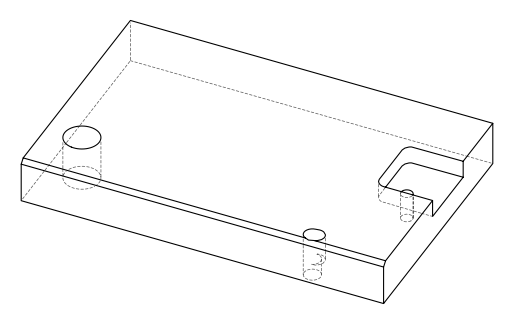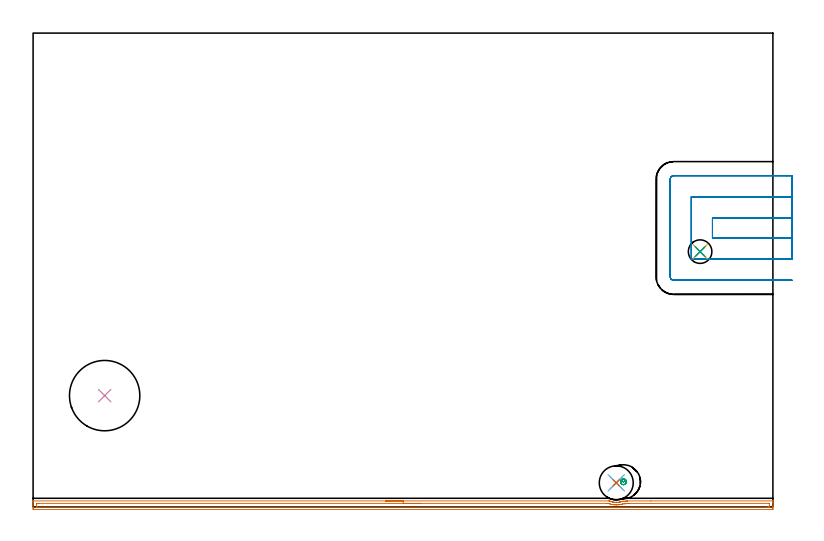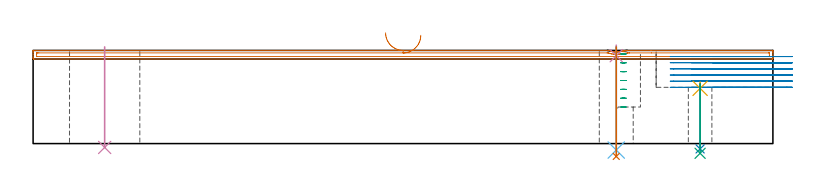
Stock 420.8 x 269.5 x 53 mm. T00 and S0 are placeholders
(PLAN: 10 operations, 7 tool changes, 15.8 min)
(1 AREA_MILL | FG_CHAMFER_SURFACE | UGT0205_001 | 6.92 min | 5052 mm3)
(2 MILL_SLOT | SLOT_PARTIAL_RECTANGULAR | UGT0201_008 | Follow Part, ap 4, ae 75% | 7.33 min | 104395 mm3)
(3 MILL_BLIND_HOLE_FROM_SOLID_MATERIAL | STEP1POCKET | UGT0201_008 | Spiral | 0.44 min | 9415 mm3)
(4 SPOT_DRILL | STEP1HOLE | NXT0321_9005460120000 | 0.05 min | 8 mm3)
(5 SPOT_DRILL_1 | STEP1HOLE_1 | NXT0321_9005460120000 | 0.03 min | 3 mm3)
(6 DRILL_THROUGH_HOLE_INTO_CENTER | STEP1HOLE | NXT0301_091 | 0.24 min | 2426 mm3)
(7 DRILL_TO_ENLARGE_THROUGH_HOLE | STEP1HOLE | UGT0301_260 | 0.25 min | 6199 mm3)
(8 DRILL_THROUGH_HOLE_INTO_CENTER_1 | STEP1HOLE_1 | NXT0301_055 | 0.15 min | 1764 mm3)
(9 DRILL_TO_ENLARGE_THROUGH_HOLE_1 | STEP1HOLE_1 | UGT0301_268 | 0.16 min | 2728 mm3)
(10 INDEXABLE_INSERT_DRILL_THROUGH_HOLE_FROM_SOLID | STEP1HOLE_2 | NXT0302_035 | 0.23 min | 66568 mm3)
(TOOL UGT0205_001 | Chamfer Mill 20 x 3 x 45 deg. | D20 FL50 Z2)
(TOOL UGT0201_008 | End Mill 16 mm | D16 FL32 Z4)
(TOOL NXT0321_9005460120000 | NC Spot Drill, 142deg, 12mm, Carbide, Uncoated | D12 PA142 FL30 Z2)
(TOOL NXT0301_091 | Carbide Drill 12mm [860.1-1200-036A1-MM 2214] | D12 PA140 FL55 Z2)
(TOOL UGT0301_260 | Twist Drill 19.3 mm | D19.3 PA118 FL140 Z2)
(TOOL NXT0301_055 | Carbide Drill 8.4mm [860.1-0840-042A1-MM 2214] | D8.4 PA140 FL61 Z2)
(TOOL UGT0301_268 | Twist Drill 13.4 mm | D13.4 PA118 FL108 Z2)
(TOOL NXT0302_035 | Index. Insert Drill 40mm [880-D4000L40-05] | D40 PA176 FL200 Z2)
(OP 1 AREA_MILL)
G17 G21 G94 G90
T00 M6
G54
G17 G0 G90 X200.501 Y3.4 S1061 M3
G43 Z63. H0
G94 G1 X200.539 Z62.128 F250.
X200.653 Z61.263
X200.842 Z60.412
X201.104 Z59.58
X201.438 Z58.774
X201.841 Z58.
X202.309 Z57.264
X202.84 Z56.572
X203.43 Z55.929
X204.073 Z55.339
X204.765 Z54.808
X205.501 Z54.34
X206.275 Z53.937
X207.081 Z53.603
X207.913 Z53.341
X208.764 Z53.152
X209.629 Z53.038
X210.501 Z53.
X327.347
X327.743 Y3.395 Z52.991
X327.854 Y3.351 Z52.948
X327.877 Y3.342 Z52.938
X327.977 Y3.301 Z52.898
X328.016 Y3.286 Z52.883
X328.24 Y3.203 Z52.798
X328.422 Y3.132 Z52.731
X328.45 Y3.123 Z52.722
X328.492 Y3.108 Z52.708
X328.686 Y3.045 Z52.641
X328.871 Y2.982 Z52.58
X329.317 Y2.857 Z52.456
X329.423 Y2.833 Z52.432
X329.477 Y2.821 Z52.419
X329.579 Y2.799 Z52.393
X329.765 Y2.755 Z52.351
X329.889 Y2.732 Z52.33
X330.025 Y2.709 Z52.304
X330.211 Y2.675 Z52.271
X330.659 Y2.616 Z52.21
X330.918 Y2.596 Z52.186
X331.106 Y2.578 Z52.172
X331.363 Y2.566 Z52.163
X331.488 Y2.562 Z52.155
X331.542 Y2.56 Z52.153
X331.811 Y2.562 Z52.154
X331.878 Z52.157
X331.879
X331.997 Y2.566 Z52.155
X332.001
X332.447 Y2.587 Z52.184
X332.895 Y2.632 Z52.23
X333.342 Y2.698 Z52.296
X333.596 Y2.748 Z52.346
X333.79 Y2.786 Z52.385
X333.982 Y2.833 Z52.432
X334.043 Y2.849 Z52.446
X334.236 Y2.895 Z52.495
X334.489 Y2.97 Z52.569
X334.684 Y3.028 Z52.627
X334.882 Y3.088 Z52.688
X334.995 Y3.123 Z52.722
X335.133 Y3.159 Z52.758
X335.159 Y3.163 Z52.763
X335.174
X335.226 Y3.164 Z52.76
X335.382 Y3.16
X335.495 Y3.162 Z52.754
X335.6 Y3.158 Z52.756
X335.788 Y3.16 Z52.752
X335.885 Z52.754
X335.973 Y3.163 Z52.751
X336.024 Y3.162 Z52.752
X336.147 Y3.166 Z52.759
X336.274 Y3.172 Z52.766
X336.426 Y3.177 Z52.777
X336.471 Y3.179 Z52.779
X336.918 Y3.222 Z52.819
X337.167 Y3.256 Z52.853
X337.312 Y3.275 Z52.873
X337.704 Y3.341 Z52.939
X337.926 Y3.38 Z52.979
X337.979 Y3.388 Z52.988
X337.989 Y3.389 Z52.989
X351.451 Y3.4 Z53.
X420.637
X420.79 Y3.397 Z52.988
X420.798 Y3.3 Z52.892
X420.8 Y3.197 Z52.797
Y2.888 Z52.487
Y2.254 Z51.848
Y0.198 Z49.796
Y-0.354 Z49.241
Y-0.947 Z48.649
X420.797 Y-1.223 Z48.373
X420.79 Y-1.493 Z48.103
X420.474 Y-1.498 Z48.1
X420.191 Y-1.5
X0.609
X0.326 Y-1.498
X0.01 Y-1.493 Z48.102
X0. Y-1.223 Z48.373
Y-0.947 Z48.649
Y-0.354 Z49.241
Y1.067 Z50.664
Y2.254 Z51.848
Y2.888 Z52.487
Y3.197 Z52.797
X0.002 Y3.3 Z52.892
X0.01 Y3.397 Z52.988
X0.163 Y3.4 Z53.
X210.501
Y1.986 Z51.586
X326.454 Y1.985 Z51.585
X326.731 Y1.984 Z51.584
X327.038 Y1.981 Z51.581
X327.19 Y1.979 Z51.579
X327.347 Y1.928 Z51.528
X327.853 Y1.761 Z51.361
X328.24 Y1.642 Z51.242
X328.355 Y1.609 Z51.209
X328.69 Y1.521 Z51.121
X329.155 Y1.407 Z51.007
X329.265 Y1.384 Z50.984
X330.025 Y1.265 Z50.865
X330.168 Y1.246 Z50.846
X330.918 Y1.174 Z50.774
X331.145 Y1.164 Z50.764
X331.811 Y1.151 Z50.751
X332.048 Y1.153 Z50.753
X332.704 Y1.19 Z50.79
X332.886 Y1.207 Z50.807
X333.224 Y1.243 Z50.843
X333.596 Y1.293 Z50.893
X333.678 Y1.305 Z50.905
X334.126 Y1.384 Z50.984
X334.454 Y1.453 Z51.053
X334.489 Y1.462 Z51.062
X335.13 Y1.63 Z51.23
X335.24 Y1.66 Z51.26
X335.382 Y1.698 Z51.298
X335.516 Y1.733 Z51.333
X336.274 Y1.759 Z51.359
X336.755 Y1.786 Z51.386
X337.167 Y1.824 Z51.424
X337.557 Y1.874 Z51.474
X338.06 Y1.944 Z51.544
X338.206 Y1.964 Z51.564
X338.353 Y1.968 Z51.568
X338.953 Y1.974 Z51.574
X339.238 Y1.976 Z51.576
X351.726 Y1.986 Z51.586
X418.405 Y1.985 Z51.585
X418.682 Y1.984 Z51.584
X418.759 Y1.981 Z51.581
X418.79 Y1.979 Z51.579
X418.792 Y1.962 Z51.562
X418.798 Y1.871 Z51.471
X418.799 Y0.515 Z50.115
X418.797 Y0.134 Z49.734
X418.79 Y0.004 Z49.604
X418.782 Y-0.079 Z49.521
X418.714 Y-0.08 Z49.52
X418.405 Y-0.084 Z49.516
X418.13 Y-0.085 Z49.515
X417.513 Y-0.086 Z49.514
X2.395 Y-0.085 Z49.515
X2.118 Y-0.084 Z49.516
X2.041 Y-0.081 Z49.519
X2.01 Y-0.079 Z49.521
X2.008 Y-0.062 Z49.538
X2.002 Y0.029 Z49.629
X2.001 Y1.384 Z50.984
X2.003 Y1.766 Z51.366
X2.01 Y1.896 Z51.496
X2.018 Y1.979 Z51.579
X2.086 Y1.98 Z51.58
X2.395 Y1.984 Z51.584
X2.67 Y1.985 Z51.585
X3.288 Y1.986 Z51.586
X210.501
X211.372 Z51.624
X212.237 Z51.738
X213.089 Z51.926
X213.921 Z52.189
X214.727 Z52.523
X215.501 Z52.925
X216.237 Z53.394
X216.929 Z53.925
X217.572 Z54.515
X218.161 Z55.158
X218.692 Z55.85
X219.161 Z56.586
X219.564 Z57.359
X219.898 Z58.165
X220.16 Z58.997
X220.349 Z59.849
X220.463 Z60.714
X220.501 Z61.586
G0 Z63.
M5
M2
(OP 2 MILL_SLOT)
G17 G21 G94 G90
T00 M6
G54
G17 G0 G90 X431.8 Y164.4 S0 M3
G43 Z63. H0
Z49.5
G94 G1 X428.8 F250.
X386.4 F500.
Y152.9
X428.8
X431.8 F250.
Y176.4
X428.8
X374.4 F500.
Y140.9
X428.8
X431.8 F250.
Y188.4
X428.8
X364.4 F500.
G3 X362.4 Y186.4 R2.
G1 Y130.9
G3 X364.4 Y128.9 R2.
G1 X428.8
X431.8 F250.
G0 Y164.4 Z46.
G1 X428.8
X386.4 F500.
Y152.9
X428.8
X431.8 F250.
Y176.4
X428.8
X374.4 F500.
Y140.9
X428.8
X431.8 F250.
Y188.4
X428.8
X364.4 F500.
G3 X362.4 Y186.4 R2.
G1 Y130.9
G3 X364.4 Y128.9 R2.
G1 X428.8
X431.8 F250.
G0 Y164.4 Z42.5
G1 X428.8
X386.4 F500.
Y152.9
X428.8
X431.8 F250.
Y176.4
X428.8
X374.4 F500.
Y140.9
X428.8
X431.8 F250.
Y188.4
X428.8
X364.4 F500.
G3 X362.4 Y186.4 R2.
G1 Y130.9
G3 X364.4 Y128.9 R2.
G1 X428.8
X431.8 F250.
G0 Y164.4 Z39.
G1 X428.8
X386.4 F500.
Y152.9
X428.8
X431.8 F250.
Y176.4
X428.8
X374.4 F500.
Y140.9
X428.8
X431.8 F250.
Y188.4
X428.8
X364.4 F500.
G3 X362.4 Y186.4 R2.
G1 Y130.9
G3 X364.4 Y128.9 R2.
G1 X428.8
X431.8 F250.
G0 Y164.4 Z35.5
G1 X428.8
X386.4 F500.
Y152.9
X428.8
X431.8 F250.
Y176.4
X428.8
X374.4 F500.
Y140.9
X428.8
X431.8 F250.
Y188.4
X428.8
X364.4 F500.
G3 X362.4 Y186.4 R2.
G1 Y130.9
G3 X364.4 Y128.9 R2.
G1 X428.8
X431.8 F250.
G0 Y164.4 Z32.
G1 X428.8
X386.4 F500.
Y152.9
X428.8
X431.8 F250.
Y176.4
X428.8
X374.4 F500.
Y140.9
X428.8
X431.8 F250.
Y188.4
X428.8
X364.4 F500.
G3 X362.4 Y186.4 R2.
G1 Y130.9
G3 X364.4 Y128.9 R2.
G1 X428.8
X431.8 F250.
G0 Z63.
M5
M2
(OP 3 MILL_BLIND_HOLE_FROM_SOLID_MATERIAL)
G17 G21 G94 G90
T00 M6
G54
G17 G0 G90 X335.8 Y14.3 S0 M3
G43 Z63. H0
Z50.971
G94 G3 X336.625 Y15.125 R0.825 F250.
X335.8 Y15.95 R0.825
X334.15 Y14.3 R1.65
X335.8 Y15.95 R-1.65
X334.975 Y15.125 R0.825
X335.8 Y14.3 R0.825
G0 Z45.943
G3 X336.625 Y15.125 R0.825
X335.8 Y15.95 R0.825
X334.15 Y14.3 R1.65
X335.8 Y15.95 R-1.65
X334.975 Y15.125 R0.825
X335.8 Y14.3 R0.825
G0 Z40.914
G3 X336.625 Y15.125 R0.825
X335.8 Y15.95 R0.825
X334.15 Y14.3 R1.65
X335.8 Y15.95 R-1.65
X334.975 Y15.125 R0.825
X335.8 Y14.3 R0.825
G0 Z35.886
G3 X336.625 Y15.125 R0.825
X335.8 Y15.95 R0.825
X334.15 Y14.3 R1.65
X335.8 Y15.95 R-1.65
X334.975 Y15.125 R0.825
X335.8 Y14.3 R0.825
G0 Z30.857
G3 X336.625 Y15.125 R0.825
X335.8 Y15.95 R0.825
X334.15 Y14.3 R1.65
X335.8 Y15.95 R-1.65
X334.975 Y15.125 R0.825
X335.8 Y14.3 R0.825
G0 Z25.829
G3 X336.625 Y15.125 R0.825
X335.8 Y15.95 R0.825
X334.15 Y14.3 R1.65
X335.8 Y15.95 R-1.65
X334.975 Y15.125 R0.825
X335.8 Y14.3 R0.825
G0 Z20.8
G3 X336.625 Y15.125 R0.825
X335.8 Y15.95 R0.825
X334.15 Y14.3 R1.65
X335.8 Y15.95 R-1.65
X334.975 Y15.125 R0.825
X335.8 Y14.3 R0.825
G0 Z63.
M5
M2
(OP 4 SPOT_DRILL)
G17 G21 G94 G90
T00 M6
G54
G17 G0 G90 X331.7 Y13.7 S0 M3
G43 Z63. H0
G94 G81 G98 Z50. F250. R56.
G80
M5
M2
(OP 5 SPOT_DRILL_1)
G17 G21 G94 G90
T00 M6
G54
G17 G0 G90 X379.4 Y145.2 S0 M3
G43 Z63. H0
G94 G81 G98 Z31.423 F250. R35.
G80
M5
M2
(OP 6 DRILL_THROUGH_HOLE_INTO_CENTER)
G17 G21 G94 G90
T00 M6
G54
G17 G0 G90 X331.7 Y13.7 S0 M3
G43 Z63. H1
G94 G73 G98 Z-3.684 F250. Q11.337 R55.
G80
M5
M2
(OP 7 DRILL_TO_ENLARGE_THROUGH_HOLE)
G17 G21 G94 G90
T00 M6
G54
G17 G0 G90 X331.7 Y13.7 S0 M3
G43 Z63. H0
G94 G73 G98 Z-7.298 F250. Q15.075 R55.
G80
M5
M2
(OP 8 DRILL_THROUGH_HOLE_INTO_CENTER_1)
G17 G21 G94 G90
T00 M6
G54
G17 G0 G90 X379.4 Y145.2 S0 M3
G43 Z63. H1
G94 G73 G98 Z-3.029 F250. Q7.006 R34.
G80
M5
M2
(OP 9 DRILL_TO_ENLARGE_THROUGH_HOLE_1)
G17 G21 G94 G90
T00 M6
G54
G17 G0 G90 X379.4 Y145.2 S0 M3
G43 Z63. H0
G94 G81 G98 Z-5.526 F250. R34.
G80
M5
M2
(OP 10 INDEXABLE_INSERT_DRILL_THROUGH_HOLE_FROM_SOLID)
G17 G21 G94 G90
T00 M6
G54
G17 G0 G90 X40.7 Y63.3 S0 M3
G43 Z63. H1
G94 G81 G98 Z-2.198 F250. R55.
G80
M5
M2
